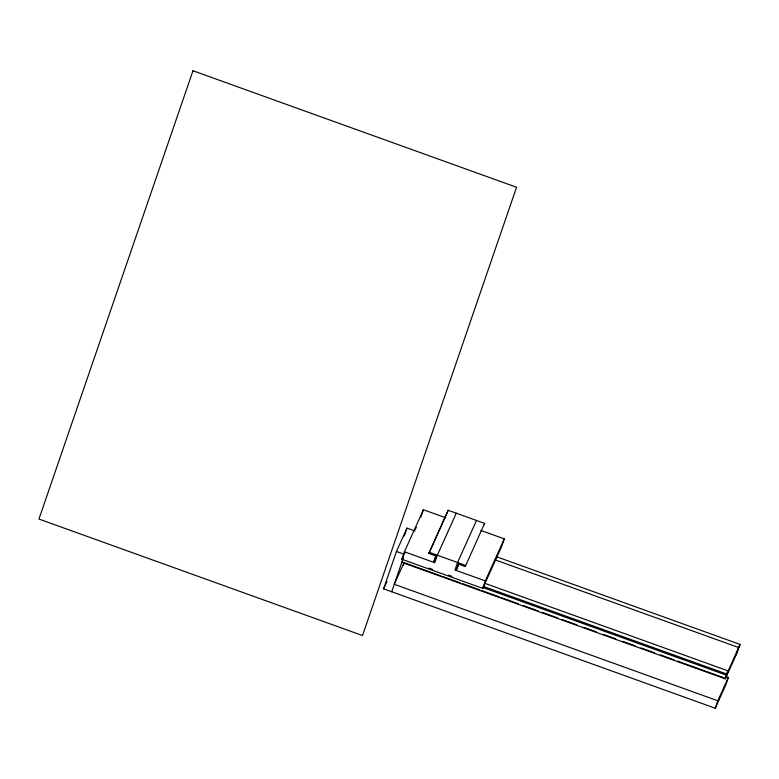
<?xml version="1.0" encoding="UTF-8"?>
<svg xmlns="http://www.w3.org/2000/svg" width="779" height="779" viewBox="0 0 779 779"><rect width="100%" height="100%" fill="white"/><g stroke="black" fill="none" stroke-linecap="round" stroke-linejoin="round"><path stroke-width="1.17" d="M726.086 676.6L728.375 677.428L725.804 684.897L715.258 708.247L383.609 588.836L396.443 551.483L406.989 528.123L415.08 531.035M404.262 536.049L406.989 528.123M480.77 530.402L504.295 538.864L501.725 546.342L482.746 588.379L401.857 559.254L404.418 551.775L423.406 509.739L445.802 517.811M402.743 558.631L403.123 557.511M391.691 591.748L403.064 558.66M403.337 565.194L404.077 563.061M420.835 517.217L423.406 509.739M436.045 556.732L433.543 562.263L435.724 555.914L428.849 553.441L448.217 510.284L484.616 523.391L484.226 524.51M448.217 510.284L428.849 553.441M459.191 563.782L456.192 570.423L458.373 564.064L465.248 566.547L465.638 565.427L429.239 552.321M482.746 588.379L485.317 580.9L504.295 538.864M482.776 587.444L726.31 675.13L740.05 644.428L496.515 556.742M440.836 575.856L401.964 561.863L401.75 562.331L725.317 678.83L727.508 672.481L726.31 675.13M715.258 708.247L717.829 700.779L728.375 677.428M736.077 655.012L738.648 647.534L495.113 559.858M740.05 644.428L736.291 654.545L725.317 678.83M383.609 588.836L386.959 581.407M401.857 559.254L404.856 552.613M415.343 529.379L416.337 527.169M403.853 563.051L394.262 584.279L717.829 700.779M456.299 513.195L437.321 555.232L434.76 562.701L404.418 551.775M476.524 520.479L457.546 562.506L454.975 569.985L485.317 580.9M465.248 566.547L484.616 523.391M396.443 551.483L403.522 554.025M484.567 583.208L728.102 670.894L725.531 678.363L677.516 661.079M483.165 586.324L726.69 674.01M429.034 568.095L432.472 569.332M448.47 575.097L451.908 576.324M443.124 576.684L460.272 582.858M462.56 583.685L479.708 589.859M481.997 590.677L499.154 596.85M501.433 597.678L518.59 603.852M523.157 605.497L538.026 610.853M542.593 612.498L557.462 617.854M562.029 619.5L576.898 624.846M583.753 627.319L596.334 631.847M603.189 634.32L615.77 638.848M622.635 641.312L635.206 645.84M640.922 647.904L654.642 652.841M660.358 654.896L674.078 659.842M192.988 70.753L38.95 519.048L362.517 635.547L516.555 187.252L192.988 70.753"/></g></svg>
